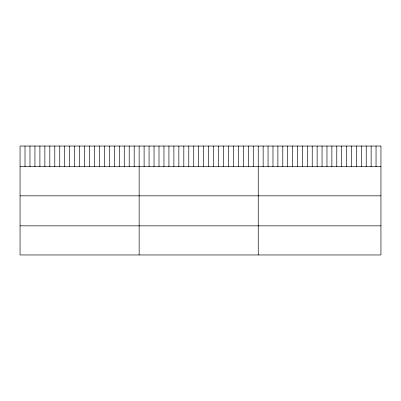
<?xml version="1.0" encoding="UTF-8"?>
<svg xmlns="http://www.w3.org/2000/svg" width="401" height="401" viewBox="0 0 401 401"><rect width="100%" height="100%" fill="white"/><g stroke="black" fill="none" stroke-linecap="round" stroke-linejoin="round"><path stroke-width="0.6" d="M20.05 166.711L380.95 166.711M20.05 195.833L380.95 195.833M20.05 225.838L380.95 225.838M376.043 146.039L376.043 166.711M371.136 146.039L371.136 166.711M366.223 146.039L366.223 166.711M361.316 146.039L361.316 166.711M356.409 146.039L356.409 166.711M351.502 146.039L351.502 166.711M346.594 146.039L346.594 166.711M341.682 146.039L341.682 166.711M336.775 146.039L336.775 166.711M331.868 146.039L331.868 166.711M326.96 146.039L326.96 166.711M322.053 146.039L322.053 166.711M317.141 146.039L317.141 166.711M312.234 146.039L312.234 166.711M307.326 146.039L307.326 166.711M302.419 146.039L302.419 166.711M297.512 146.039L297.512 166.711M292.6 146.039L292.6 166.711M287.692 146.039L287.692 166.711M282.785 146.039L282.785 166.711M277.878 146.039L277.878 166.711M272.971 146.039L272.971 166.711M268.058 146.039L268.058 166.711M263.151 146.039L263.151 166.711M258.244 146.039L258.244 254.961M253.282 146.039L253.282 166.711M248.319 146.039L248.319 166.711M243.357 146.039L243.357 166.711M238.394 146.039L238.394 166.711M233.432 146.039L233.432 166.711M228.47 146.039L228.47 166.711M223.507 146.039L223.507 166.711M218.545 146.039L218.545 166.711M213.583 146.039L213.583 166.711M208.62 146.039L208.62 166.711M203.658 146.039L203.658 166.711M198.695 146.039L198.695 166.711M193.733 146.039L193.733 166.711M188.771 146.039L188.771 166.711M183.808 146.039L183.808 166.711M178.846 146.039L178.846 166.711M173.884 146.039L173.884 166.711M168.921 146.039L168.921 166.711M163.959 146.039L163.959 166.711M158.996 146.039L158.996 166.711M154.034 146.039L154.034 166.711M149.072 146.039L149.072 166.711M144.109 146.039L144.109 166.711M139.147 146.039L139.147 254.961M134.185 146.039L134.185 166.711M129.222 146.039L129.222 166.711M124.26 146.039L124.26 166.711M119.297 146.039L119.297 166.711M114.335 146.039L114.335 166.711M109.373 146.039L109.373 166.711M104.41 146.039L104.41 166.711M99.448 146.039L99.448 166.711M94.486 146.039L94.486 166.711M89.523 146.039L89.523 166.711M84.561 146.039L84.561 166.711M79.599 146.039L79.599 166.711M74.636 146.039L74.636 166.711M69.674 146.039L69.674 166.711M64.711 146.039L64.711 166.711M59.749 146.039L59.749 166.711M54.787 146.039L54.787 166.711M49.824 146.039L49.824 166.711M44.862 146.039L44.862 166.711M39.899 146.039L39.899 166.711M34.937 146.039L34.937 166.711M29.975 146.039L29.975 166.711M25.012 146.039L25.012 166.711M380.95 146.039L20.05 146.039L20.05 254.961L380.95 254.961L380.95 146.039"/></g></svg>
